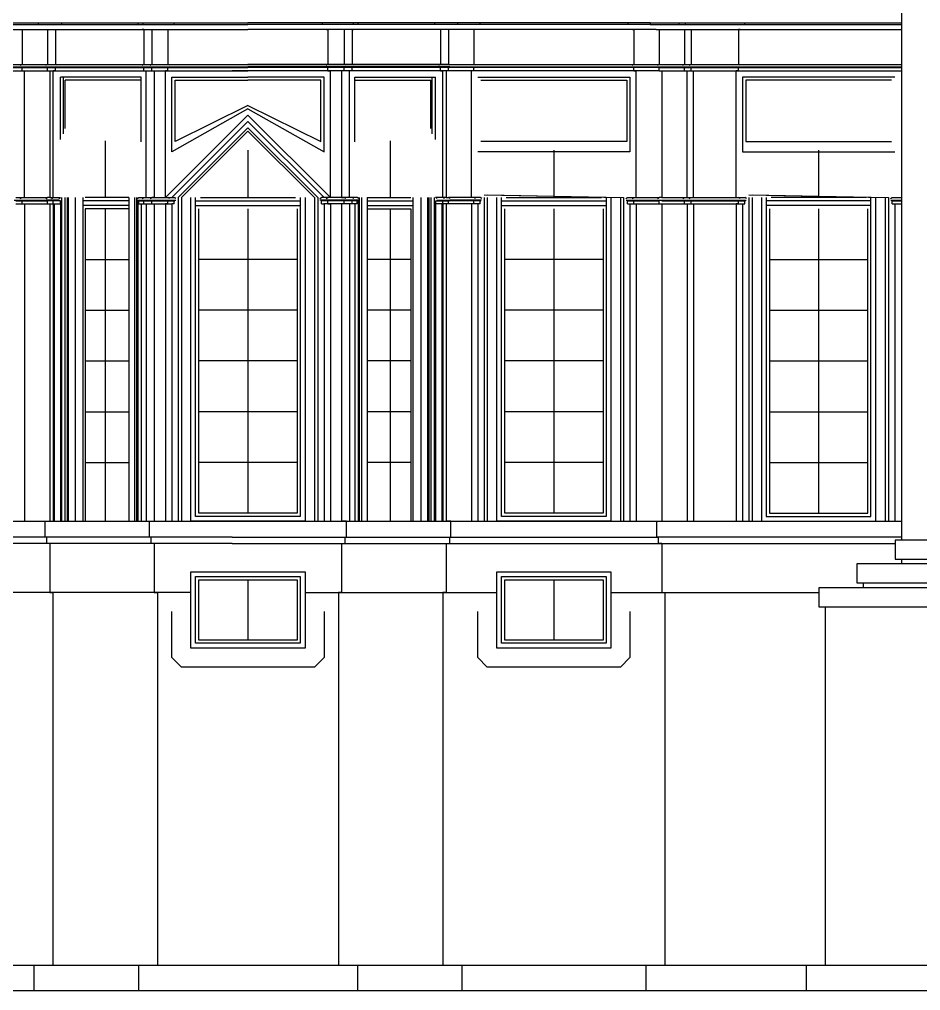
# Model space of a CAD drawing. Header units: metres. Extents: x -770 to 770, y 0 to 641.
# Drawn here: x -379.3 to -95, y 0 to 306.2 of the extents above; entities that cross this region are included whole.
import ezdxf

# ---------------------------------------------------------------- set-up
doc = ezdxf.new("R2010")
doc.units = ezdxf.units.M

msp = doc.modelspace()

# ---------------------------------------------------------------- linework, layer by layer
at = {"layer": 'EL-Stair'}
for p, q in [((103.71, 142, -115.5), (-103.09, 142)), ((-103.09, 142), (-103.09, 136)), ((-103.09, 136), (103.71, 136, -115.5)), ((-101.09, 136), (-101.09, 134.5)), ((-101.09, 134.5), (-115.09, 134.5)), ((-115.09, 134.5), (-115.09, 128.5)), ((-113.09, 127), (-127.09, 127)), ((-127.09, 127), (-127.09, 121)), ((-115.09, 128.5), (115.71, 128.5, -115.5)), ((-113.09, 128.5), (-113.09, 127)), ((-127.09, 121), (127.71, 121, -115.5)), ((-125.09, 121), (-125.09, 119.5))]:
    msp.add_line(p, q, dxfattribs=at)
at = {"layer": 'EL-Trim'}
for p, q in [((-312.19, 143, -113.55), (-436.42, 143, -158.5)), ((-312.19, 143, -113.55), (-177.96, 143, -158.5)), ((-101.09, 143), (-177.73, 143, -158.5))]:
    msp.add_line(p, q, dxfattribs=at)
at = {"layer": 'EL-Wall'}
for p, q in [((-371.19, 143, -158.5), (-371.19, 148, -158.5)), ((-371.19, 148, -158.5), (-369.69, 148, -146.19)), ((-338.24, 143, -114.74), (-338.24, 148, -114.74)), ((-338.24, 148, -114.74), (-336.74, 148, -113.55)), ((-276.13, 148, -115.37), (-277.63, 148, -113.87)), ((-276.13, 143, -115.37), (-276.13, 148, -115.37)), ((-243.17, 148, -158.5), (-244.67, 148, -158.5)), ((-243.17, 143, -158.5), (-243.17, 148, -158.5)), ((-178.19, 143, -158.5), (-178.19, 148, -158.5)), ((-178.19, 148, -158.5), (-101.09, 148)), ((-370.73, 143, -158.5), (-371.19, 143, -158.5)), ((-370.73, 143, -158.5), (-370.73, 141, -158.5)), ((-369.69, 141, -146.19), (-370.73, 141, -158.5)), ((-337.78, 143, -114.28), (-338.24, 143, -114.74)), ((-337.78, 143, -114.28), (-337.78, 141, -114.28)), ((-336.74, 141, -113.55), (-337.78, 141, -114.28)), ((-277.63, 141, -113.87), (-276.59, 141, -114.91)), ((-276.59, 143, -114.91), (-276.59, 141, -114.91)), ((-276.59, 143, -114.91), (-276.13, 143, -115.37)), ((-244.67, 141, -158.5), (-243.63, 141, -158.5)), ((-243.63, 143, -158.5), (-243.63, 141, -158.5)), ((-243.63, 143, -158.5), (-243.17, 143, -158.5)), ((-177.73, 143, -158.5), (-178.19, 143, -158.5)), ((-177.73, 141, -158.5), (-177.73, 143, -158.5)), ((-176.69, 141, -115.5), (-177.73, 141, -158.5))]:
    msp.add_line(p, q, dxfattribs=at)
at = {"layer": 'EL-Window'}
for p, q in [((-210.69, 265, -158.5), (-210.69, 250, -158.5)), ((-127.19, 265), (-127.19, 250)), ((-228.69, 148, -158.5), (-228.69, 250, -158.5)), ((-227.19, 149.5, -158.5), (-227.19, 250, -158.5)), ((-227.19, 249, -158.5), (-194.19, 249, -158.5)), ((-225.69, 250, -158.5), (-195.69, 250, -158.5)), ((-225.69, 250, -158.5), (-195.69, 250, -158.5)), ((-194.19, 250, -158.5), (-194.19, 149.5, -158.5)), ((-192.69, 250, -158.5), (-192.69, 148, -158.5)), ((-145.19, 250, -115.5), (-145.19, 148, -115.5)), ((-143.69, 250, -115.5), (-143.69, 149.5, -115.5)), ((-110.69, 249), (-143.69, 249, -115.5)), ((-112.19, 250), (-142.19, 250, -115.5)), ((-112.19, 250), (-142.19, 250, -115.5)), ((-110.69, 149.5), (-110.69, 250)), ((-109.19, 148), (-109.19, 250)), ((-227.19, 247.5, -158.5), (-194.19, 247.5, -158.5)), ((-226.19, 150.5, -158.5), (-226.19, 246.5, -158.5)), ((-210.69, 246.5, -158.5), (-210.69, 150.5, -158.5)), ((-195.19, 246.5, -158.5), (-195.19, 150.5, -158.5)), ((-110.69, 247.5), (-143.69, 247.5, -115.5)), ((-142.69, 246.5, -115.5), (-142.69, 150.5, -115.5)), ((-127.19, 246.5), (-127.19, 150.5)), ((-111.69, 150.5), (-111.69, 246.5)), ((-195.19, 230.5, -158.5), (-226.19, 230.5, -158.5)), ((-142.69, 230.5, -115.5), (-111.69, 230.5)), ((-195.19, 214.5, -158.5), (-226.19, 214.5, -158.5)), ((-142.69, 214.5, -115.5), (-111.69, 214.5)), ((-195.19, 198.5, -158.5), (-226.19, 198.5, -158.5)), ((-142.69, 198.5, -115.5), (-111.69, 198.5)), ((-195.19, 182.5, -158.5), (-226.19, 182.5, -158.5)), ((-142.69, 182.5, -115.5), (-111.69, 182.5)), ((-195.19, 166.5, -158.5), (-226.19, 166.5, -158.5)), ((-142.69, 166.5, -115.5), (-111.69, 166.5)), ((-195.19, 150.5, -158.5), (-226.19, 150.5, -158.5)), ((-142.69, 150.5, -115.5), (-111.69, 150.5)), ((-192.69, 148, -158.5), (-228.69, 148, -158.5)), ((-194.19, 149.5, -158.5), (-227.19, 149.5, -158.5)), ((-145.19, 148, -115.5), (-109.19, 148)), ((-143.69, 149.5, -115.5), (-110.69, 149.5))]:
    msp.add_line(p, q, dxfattribs=at)
at = {"layer": 'FP-Above'}
for p, q in [((-323.69, 109.5, -113.55), (-323.69, 119.5, -113.55)), ((-322.69, 110.5, -113.55), (-322.69, 119.5, -113.55)), ((-307.19, 119.5, -113.55), (-307.19, 110.5, -113.55)), ((-291.69, 119.5, -113.55), (-291.69, 110.5, -113.55)), ((-290.69, 119.5, -113.55), (-290.69, 109.5, -113.55)), ((-227.19, 109.5, -158.5), (-227.19, 119.5, -158.5)), ((-226.19, 110.5, -158.5), (-226.19, 119.5, -158.5)), ((-210.69, 119.5, -158.5), (-210.69, 110.5, -158.5)), ((-195.19, 119.5, -158.5), (-195.19, 110.5, -158.5)), ((-194.19, 119.5, -158.5), (-194.19, 109.5, -158.5)), ((-291.69, 110.5, -113.55), (-322.69, 110.5, -113.55)), ((-195.19, 110.5, -158.5), (-226.19, 110.5, -158.5)), ((-290.69, 109.5, -113.55), (-323.69, 109.5, -113.55)), ((-194.19, 109.5, -158.5), (-227.19, 109.5, -158.5))]:
    msp.add_line(p, q, dxfattribs=at)
at = {"layer": 'FP-Footing'}
for p, q in [((-368.69, 119.5, -145.19), (-368.69, 8, -145.19)), ((-335.74, 119.5, -113.55), (-335.74, 8, -113.55)), ((-331.19, 105, -113.55), (-331.19, 119.5, -113.55)), ((-325.19, 108, -113.55), (-325.19, 119.5, -113.55)), ((-289.19, 119.5, -113.55), (-289.19, 108, -113.55)), ((-283.19, 119.5, -113.55), (-283.19, 105, -113.55)), ((-278.63, 119.5, -113.55), (-278.63, 8, -113.55)), ((-245.69, 119.5, -145.8), (-245.69, 8, -145.8)), ((-234.69, 105, -158.5), (-234.69, 119.5, -158.5)), ((-228.69, 108, -158.5), (-228.69, 119.5, -158.5)), ((-192.69, 119.5, -158.5), (-192.69, 108, -158.5)), ((-186.69, 119.5, -158.5), (-186.69, 105, -158.5)), ((-175.69, 119.5, -115.5), (-175.69, 8, -115.5)), ((-125.09, 119.5), (-125.09, 8)), ((-289.19, 108, -113.55), (-325.19, 108, -113.55)), ((-192.69, 108, -158.5), (-228.69, 108, -158.5)), ((-328.19, 102, -113.55), (-331.19, 105, -113.55)), ((-283.19, 105, -113.55), (-286.19, 102, -113.55)), ((-231.69, 102, -158.5), (-234.69, 105, -158.5)), ((-186.69, 105, -158.5), (-189.69, 102, -158.5)), ((-286.19, 102, -113.55), (-328.19, 102, -113.55)), ((-189.69, 102, -158.5), (-231.69, 102, -158.5)), ((-769.69, 8, -523), (769.69, 8, -523.01)), ((-374.69, 8, -158.5), (-374.69, 0, -158.5)), ((-341.74, 8, -118.24), (-341.74, 0, -118.24)), ((-272.63, 8, -118.87), (-272.63, 0, -118.87)), ((-239.69, 8, -158.5), (-239.69, 0, -158.5)), ((-181.69, 8, -158.5), (-181.69, 0, -158.5)), ((-131.09, 8, -115.5), (-131.09, 0, -115.5)), ((-769.69, 0, -523), (0.31, 0))]:
    msp.add_line(p, q, dxfattribs=at)
at = {"layer": 'FP-Hatch'}
for p, q in [((-352.17, 250, -128.67), (-352.17, 267.92, -128.67)), ((-262.2, 250, -129.3), (-262.2, 267.92, -129.3)), ((-307.19, 265, -113.55), (-307.19, 250, -113.55)), ((-344.76, 249, -121.26), (-359.24, 249, -135.74)), ((-344.76, 250, -121.26), (-358.53, 250, -135.03)), ((-323.69, 249, -113.55), (-290.69, 249, -113.55)), ((-322.19, 250, -113.55), (-292.19, 250, -113.55)), ((-269.61, 250, -121.89), (-255.84, 250, -135.66)), ((-269.61, 249, -121.89), (-255.13, 249, -136.37)), ((-344.76, 247.5, -121.26), (-359.24, 247.5, -135.74)), ((-344.76, 246.5, -121.26), (-358.53, 246.5, -135.03)), ((-352.17, 148, -128.67), (-352.17, 246.56, -128.67)), ((-323.69, 247.5, -113.55), (-290.69, 247.5, -113.55)), ((-307.19, 246.5, -113.55), (-307.19, 150.5, -113.55)), ((-269.61, 247.5, -121.89), (-255.13, 247.5, -136.37)), ((-269.61, 246.5, -121.89), (-255.84, 246.5, -135.66)), ((-262.2, 148, -129.3), (-262.2, 246.56, -129.3)), ((-358.53, 230.5, -135.03), (-344.76, 230.5, -121.26)), ((-291.69, 230.5, -113.55), (-322.69, 230.5, -113.55)), ((-255.84, 230.5, -135.66), (-269.61, 230.5, -121.89)), ((-358.53, 214.5, -135.03), (-344.76, 214.5, -121.26)), ((-291.69, 214.5, -113.55), (-322.69, 214.5, -113.55)), ((-255.84, 214.5, -135.66), (-269.61, 214.5, -121.89)), ((-358.53, 198.5, -135.03), (-344.76, 198.5, -121.26)), ((-291.69, 198.5, -113.55), (-322.69, 198.5, -113.55)), ((-255.84, 198.5, -135.66), (-269.61, 198.5, -121.89)), ((-358.53, 182.5, -135.03), (-344.76, 182.5, -121.26)), ((-291.69, 182.5, -113.55), (-322.69, 182.5, -113.55)), ((-255.84, 182.5, -135.66), (-269.61, 182.5, -121.89)), ((-358.53, 166.5, -135.03), (-344.76, 166.5, -121.26)), ((-291.69, 166.5, -113.55), (-322.69, 166.5, -113.55)), ((-255.84, 166.5, -135.66), (-269.61, 166.5, -121.89))]:
    msp.add_line(p, q, dxfattribs=at)
at = {"layer": 'FP-Proposed Wall'}
for p, q in [((-101.09, 322), (-101.09, 142)), ((-436.94, 305.12, -158.5), (-307.19, 305.12, -113.55)), ((-436.28, 304.62, -158.5), (-307.19, 304.62, -113.55)), ((-373.31, 305.12, -158.5), (-373.31, 304.62, -158.5)), ((-373.31, 305.12, -158.5), (-307.19, 305.12, -113.55)), ((-373.31, 305.12, -158.5), (-307.19, 305.12, -113.55)), ((-373.31, 304.62, -158.5), (-307.19, 304.62, -113.55)), ((-373.31, 304.62, -158.5), (-307.19, 304.62, -113.55)), ((-366.02, 305.12, -142.52), (-366.02, 304.62, -142.52)), ((-341.88, 305.12, -118.38), (-341.88, 304.62, -118.38)), ((-340.37, 305.12, -116.87), (-340.37, 304.62, -116.87)), ((-330.56, 305.12, -113.55), (-330.56, 304.62, -113.55)), ((-180.31, 305.12, -158.5), (-307.19, 305.12, -113.55)), ((-241.04, 305.12, -158.5), (-307.19, 305.12, -113.55)), ((-241.04, 305.12, -158.5), (-307.19, 305.12, -113.55)), ((-180.31, 304.62, -158.5), (-307.19, 304.62, -113.55)), ((-241.04, 304.62, -158.5), (-307.19, 304.62, -113.55)), ((-241.04, 304.62, -158.5), (-307.19, 304.62, -113.55)), ((-283.81, 305.12, -113.55), (-283.81, 304.62, -113.55)), ((-274, 305.12, -117.49), (-274, 304.62, -117.49)), ((-272.49, 305.12, -119.01), (-272.49, 304.62, -119.01)), ((-248.35, 305.12, -143.15), (-248.35, 304.62, -143.15)), ((-241.04, 305.12, -158.5), (-241.04, 304.62, -158.5)), ((-241.04, 305.12, -158.5), (-241.04, 304.62, -158.5)), ((-234.07, 305.12, -158.5), (-234.07, 304.62, -158.5)), ((-187.32, 305.12, -158.5), (-187.32, 304.62, -158.5)), ((-180.31, 305.12, -158.5), (-180.31, 304.62, -158.5)), ((-180.31, 305.12, -158.5), (-101.09, 305.12)), ((-180.31, 304.62, -158.5), (-101.09, 304.62)), ((-169.31, 305.12, -115.5), (-169.31, 304.62, -115.5)), ((-150.56, 305.12, -115.5), (-150.56, 304.62, -115.5)), ((-436.94, 303, -158.5), (-307.19, 303, -113.55)), ((-378.94, 303, -158.5), (-378.44, 303, -158.5)), ((-378.44, 303, -158.5), (-378.44, 292, -158.5)), ((-371.44, 303, -158.5), (-370.44, 303, -158.5)), ((-370.44, 303, -158.5), (-370.44, 292, -158.5)), ((-370.44, 303, -158.5), (-307.19, 303, -113.55)), ((-370.44, 303, -158.5), (-307.19, 303, -113.55)), ((-367.9, 303, -144.4), (-367.9, 292, -144.4)), ((-367.9, 303, -144.4), (-367.4, 303, -143.9)), ((-340.01, 303, -116.51), (-340.51, 303, -117.01)), ((-340.01, 303, -116.51), (-340.01, 292, -116.51)), ((-338.49, 303, -114.99), (-337.49, 303, -113.99)), ((-337.49, 303, -113.99), (-337.49, 292, -113.99)), ((-332.44, 303, -113.55), (-332.44, 292, -113.55)), ((-332.44, 303, -113.55), (-331.94, 303, -113.55)), ((-178.44, 303, -158.5), (-307.19, 303, -113.55)), ((-243.92, 303, -158.5), (-307.19, 303, -113.55)), ((-243.92, 303, -158.5), (-307.19, 303, -113.55)), ((-282.44, 303, -113.55), (-281.94, 303, -113.55)), ((-281.94, 303, -113.55), (-281.94, 292, -113.55)), ((-275.88, 303, -115.62), (-276.88, 303, -114.62)), ((-276.88, 303, -114.62), (-276.88, 292, -114.62)), ((-274.36, 303, -117.13), (-274.36, 292, -117.13)), ((-274.36, 303, -117.13), (-273.86, 303, -117.63)), ((-246.47, 303, -145.02), (-246.97, 303, -144.52)), ((-246.47, 303, -145.02), (-246.47, 292, -145.02)), ((-243.92, 303, -158.5), (-243.92, 292, -158.5)), ((-242.92, 303, -158.5), (-243.92, 303, -158.5)), ((-243.91, 302.99, -158.5), (-243.92, 291.99, -158.5)), ((-242.91, 302.99, -158.5), (-243.91, 302.99, -158.5)), ((-235.94, 303, -158.5), (-235.94, 292, -158.5)), ((-235.44, 303, -158.5), (-235.94, 303, -158.5)), ((-185.94, 303, -158.5), (-185.44, 303, -158.5)), ((-185.44, 303, -158.5), (-185.44, 292, -158.5)), ((-178.44, 303, -158.5), (-177.44, 303, -158.5)), ((-177.44, 303, -158.5), (-177.44, 292, -158.5)), ((-177.44, 303, -158.5), (-101.09, 303)), ((-167.94, 303, -115.5), (-167.44, 303, -115.5)), ((-167.44, 303, -115.5), (-167.44, 292, -115.5)), ((-152.44, 303, -115.5), (-152.44, 292, -115.5)), ((-151.94, 303, -115.5), (-152.44, 303, -115.5)), ((-700.88, 291.25, -507.5), (-101.09, 291.25)), ((-700.44, 292, -507.5), (-101.09, 292)), ((-436.75, 291, -158.5), (-312.19, 291, -113.55)), ((-378.99, 291.72, -158.5), (-378.44, 292, -158.5)), ((-378.44, 290, -158.5), (-378.44, 291, -158.5)), ((-370.99, 291.72, -158.5), (-370.44, 292, -158.5)), ((-370.99, 291.72, -158.5), (-370.44, 292, -158.5)), ((-370.88, 291.25, -158.5), (-307.19, 291.25, -113.55)), ((-370.88, 291.25, -158.5), (-307.19, 291.25, -113.55)), ((-370.44, 291, -158.5), (-370.63, 291, -158.5)), ((-370.44, 292, -158.5), (-307.19, 292, -113.55)), ((-370.44, 292, -158.5), (-307.19, 292, -113.55)), ((-370.44, 290, -158.5), (-370.44, 291, -158.5)), ((-370.44, 291, -158.5), (-307.19, 291, -113.55)), ((-370.44, 291, -158.5), (-307.19, 291, -113.55)), ((-367.35, 291.72, -143.85), (-367.9, 292, -144.4)), ((-367.9, 291, -144.4), (-367.71, 291, -144.21)), ((-367.9, 290, -144.4), (-367.9, 291, -144.4)), ((-340.56, 291.72, -117.06), (-340.01, 292, -116.51)), ((-340.01, 291, -116.51), (-340.2, 291, -116.7)), ((-340.01, 290, -116.51), (-340.01, 291, -116.51)), ((-338.04, 291.72, -114.54), (-337.49, 292, -113.99)), ((-337.49, 291, -113.99), (-337.68, 291, -114.18)), ((-337.49, 290, -113.99), (-337.49, 291, -113.99)), ((-331.89, 291.72, -113.55), (-332.44, 292, -113.55)), ((-332.44, 291, -113.55), (-332.25, 291, -113.55)), ((-332.44, 290, -113.55), (-332.44, 291, -113.55)), ((-177.63, 291, -158.5), (-312.19, 291, -113.55)), ((-243.92, 292, -158.5), (-307.19, 292, -113.55)), ((-243.92, 292, -158.5), (-307.19, 292, -113.55)), ((-243.48, 291.25, -158.5), (-307.19, 291.25, -113.55)), ((-243.48, 291.25, -158.5), (-307.19, 291.25, -113.55)), ((-243.92, 291, -158.5), (-307.19, 291, -113.55)), ((-243.92, 291, -158.5), (-307.19, 291, -113.55)), ((-282.48, 291.72, -113.55), (-281.94, 292, -113.55)), ((-281.94, 291, -113.55), (-282.12, 291, -113.55)), ((-281.94, 290, -113.55), (-281.94, 291, -113.55)), ((-276.33, 291.72, -115.17), (-276.88, 292, -114.62)), ((-276.88, 291, -114.62), (-276.69, 291, -114.81)), ((-276.88, 290, -114.62), (-276.88, 291, -114.62)), ((-273.82, 291.72, -117.68), (-274.36, 292, -117.13)), ((-274.36, 291, -117.13), (-274.18, 291, -117.32)), ((-274.36, 290, -117.13), (-274.36, 291, -117.13)), ((-247.02, 291.72, -144.48), (-246.47, 292, -145.02)), ((-246.47, 291, -145.02), (-246.66, 291, -144.84)), ((-246.47, 290, -145.02), (-246.47, 291, -145.02)), ((-243.37, 291.72, -158.5), (-243.92, 292, -158.5)), ((-243.37, 291.72, -158.5), (-243.92, 291.99, -158.5)), ((-243.92, 291, -158.5), (-243.73, 291, -158.5)), ((-243.92, 290, -158.5), (-243.92, 291, -158.5)), ((-243.92, 289.99, -158.5), (-243.92, 290.99, -158.5)), ((-243.92, 290.99, -158.5), (-243.73, 290.99, -158.5)), ((-235.39, 291.72, -158.5), (-235.94, 292, -158.5)), ((-235.94, 291, -158.5), (-235.75, 291, -158.5)), ((-235.94, 290, -158.5), (-235.94, 291, -158.5)), ((-185.99, 291.72, -158.5), (-185.44, 292, -158.5)), ((-185.44, 291, -158.5), (-185.63, 291, -158.5)), ((-185.44, 290, -158.5), (-185.44, 291, -158.5)), ((-177.99, 291.72, -158.5), (-177.44, 292, -158.5)), ((-177.44, 291, -158.5), (-177.63, 291, -158.5)), ((-177.44, 290, -158.5), (-177.44, 291, -158.5)), ((-177.44, 291, -158.5), (-101.09, 291)), ((-167.99, 291.72, -115.5), (-167.44, 292, -115.5)), ((-167.44, 290, -115.5), (-167.44, 291, -115.5)), ((-151.89, 291.72, -115.5), (-152.44, 292, -115.5)), ((-152.44, 290, -115.5), (-152.44, 291, -115.5)), ((-436.94, 290, -158.5), (-312.19, 290, -113.55)), ((-378.44, 290, -158.5), (-377.69, 290, -158.5)), ((-377.69, 250, -158.5), (-377.69, 290, -158.5)), ((-370.44, 290, -158.5), (-369.69, 290, -146.19)), ((-369.69, 290, -146.19), (-369.69, 250, -146.19)), ((-369.69, 290, -146.19), (-307.19, 290, -113.55)), ((-369.69, 290, -146.19), (-307.19, 290, -113.55)), ((-369.69, 290, -146.19), (-369.69, 250, -146.19)), ((-367.9, 290, -144.4), (-368.65, 290, -145.15)), ((-368.65, 250, -145.15), (-368.65, 290, -145.15)), ((-366.33, 268.35, -142.83), (-366.33, 288, -142.83)), ((-340.87, 288, -117.37), (-366.33, 288, -142.83)), ((-365.33, 270.16, -141.83), (-365.33, 288, -141.83)), ((-340.87, 267.62, -117.37), (-340.87, 288, -117.37)), ((-340.01, 290, -116.51), (-339.26, 290, -115.76)), ((-339.26, 250, -115.76), (-339.26, 290, -115.76)), ((-337.49, 290, -113.99), (-336.74, 290, -113.55)), ((-336.74, 290, -113.55), (-336.74, 250, -113.55)), ((-332.44, 290, -113.55), (-333.19, 290, -113.55)), ((-333.19, 250, -113.55), (-333.19, 290, -113.55)), ((-331.19, 264.42, -113.55), (-331.19, 288, -113.55)), ((-331.19, 288, -113.55), (-307.19, 288, -113.55)), ((-177.44, 290, -158.5), (-312.19, 290, -113.55)), ((-244.67, 290, -158.5), (-307.19, 290, -113.55)), ((-244.67, 290, -158.5), (-307.19, 290, -113.55)), ((-283.19, 288, -113.55), (-307.19, 288, -113.55)), ((-283.19, 264.42, -113.55), (-283.19, 288, -113.55)), ((-281.94, 290, -113.55), (-281.19, 290, -113.55)), ((-281.19, 250, -113.55), (-281.19, 290, -113.55)), ((-276.88, 290, -114.62), (-277.63, 290, -113.87)), ((-277.63, 290, -113.87), (-277.63, 250, -113.87)), ((-274.36, 290, -117.13), (-275.11, 290, -116.38)), ((-275.11, 250, -116.38), (-275.11, 290, -116.38)), ((-273.5, 288, -118), (-248.04, 288, -143.45)), ((-273.5, 267.62, -118), (-273.5, 288, -118)), ((-249.04, 270.16, -142.45), (-249.04, 288, -142.45)), ((-248.04, 268.35, -143.45), (-248.04, 288, -143.45)), ((-246.47, 290, -145.02), (-245.72, 290, -145.77)), ((-245.72, 250, -145.77), (-245.72, 290, -145.77)), ((-243.92, 290, -158.5), (-244.67, 290, -158.5)), ((-244.67, 290, -158.5), (-244.67, 250, -158.5)), ((-243.92, 289.99, -158.5), (-244.67, 289.99, -158.5)), ((-244.67, 289.99, -158.5), (-244.67, 249.99, -158.5)), ((-235.94, 290, -158.5), (-236.69, 290, -158.5)), ((-236.69, 250, -158.5), (-236.69, 290, -158.5)), ((-234.69, 288, -158.5), (-186.69, 288, -158.5)), ((-186.69, 288, -158.5), (-186.69, 264.42, -158.5)), ((-185.44, 290, -158.5), (-184.69, 290, -158.5)), ((-184.69, 250, -158.5), (-184.69, 290, -158.5)), ((-177.44, 290, -158.5), (-176.69, 290, -115.5)), ((-176.69, 290, -115.5), (-101.09, 290)), ((-176.69, 290, -115.5), (-176.69, 250, -115.5)), ((-167.44, 290, -115.5), (-166.69, 290, -115.5)), ((-166.69, 250, -115.5), (-166.69, 290, -115.5)), ((-152.44, 290, -115.5), (-153.19, 290, -115.5)), ((-153.19, 250, -115.5), (-153.19, 290, -115.5)), ((-103.19, 288), (-151.19, 288, -115.5)), ((-151.19, 288, -115.5), (-151.19, 264.42, -115.5)), ((-364.83, 271.83, -141.33), (-364.83, 287, -141.33)), ((-340.87, 287, -117.37), (-364.83, 287, -141.33)), ((-330.19, 267.66, -113.55), (-330.19, 287, -113.55)), ((-330.19, 287, -113.55), (-307.19, 287, -113.55)), ((-284.19, 287, -113.55), (-307.19, 287, -113.55)), ((-284.19, 267.66, -113.55), (-284.19, 287, -113.55)), ((-273.5, 287, -118), (-249.54, 287, -141.95)), ((-249.54, 271.83, -141.95), (-249.54, 287, -141.95)), ((-233.69, 287, -158.5), (-187.69, 287, -158.5)), ((-187.69, 287, -158.5), (-187.69, 267.66, -158.5)), ((-104.19, 287), (-150.19, 287, -115.5)), ((-150.19, 287, -115.5), (-150.19, 267.66, -115.5)), ((-307.19, 279, -113.55), (-330.19, 267.66, -113.55)), ((-307.19, 279, -113.55), (-284.19, 267.66, -113.55)), ((-307.19, 276, -113.55), (-333.19, 250, -113.55)), ((-307.19, 278, -113.55), (-331.19, 264.42, -113.55)), ((-307.19, 278, -113.55), (-283.19, 264.42, -113.55)), ((-307.19, 276, -113.55), (-281.19, 250, -113.55)), ((-307.19, 272, -113.55), (-329.19, 250, -113.55)), ((-307.19, 271, -113.55), (-328.19, 250, -113.55)), ((-307.19, 272, -113.55), (-285.19, 250, -113.55)), ((-307.19, 271, -113.55), (-286.19, 250, -113.55)), ((-187.69, 267.66, -158.5), (-233.69, 267.66, -158.5)), ((-150.19, 267.66, -115.5), (-104.19, 267.66)), ((-186.69, 264.42, -158.5), (-234.69, 264.42, -158.5)), ((-151.19, 264.42, -115.5), (-103.19, 264.42)), ((-380.88, 249.25, -158.5), (-370.88, 249.25, -158.5)), ((-380.44, 249, -158.5), (-370.63, 249, -158.5)), ((-378.99, 249.72, -158.5), (-378.44, 250, -158.5)), ((-378.44, 248, -158.5), (-378.44, 249, -158.5)), ((-370.99, 249.72, -158.5), (-370.44, 250, -158.5)), ((-366.77, 249.25, -143.27), (-370.88, 249.25, -158.5)), ((-366.33, 249, -142.83), (-370.63, 249, -158.5)), ((-370.44, 249, -158.5), (-370.63, 249, -158.5)), ((-369.69, 250, -146.19), (-370.44, 250, -158.5)), ((-370.44, 248, -158.5), (-370.44, 249, -158.5)), ((-364.91, 250, -141.41), (-364.91, 148, -141.41)), ((-364.21, 250, -140.71), (-364.21, 148, -140.71)), ((-363.85, 250, -140.35), (-363.85, 148, -140.35)), ((-361.73, 250, -138.23), (-361.73, 148, -138.23)), ((-359.24, 250, -135.74), (-359.24, 148, -135.74)), ((-344.76, 250, -121.26), (-344.76, 148, -121.26)), ((-342.99, 250, -119.49), (-342.99, 148, -119.49)), ((-342.29, 250, -118.79), (-342.29, 148, -118.79)), ((-342.06, 249.25, -118.56), (-329.89, 249.25, -113.55)), ((-341.93, 250, -118.43), (-341.93, 250, -118.43)), ((-341.93, 249.21, -118.43), (-341.93, 148, -118.43)), ((-341.81, 249, -118.31), (-330.33, 249, -113.55)), ((-340.56, 249.72, -117.06), (-340.01, 250, -116.51)), ((-340.01, 249, -116.51), (-340.2, 249, -116.7)), ((-340.01, 248, -116.51), (-340.01, 249, -116.51)), ((-339.26, 250, -115.76), (-339.26, 250, -115.76)), ((-338.04, 249.72, -114.54), (-337.49, 250, -113.99)), ((-337.49, 249, -113.99), (-337.68, 249, -114.18)), ((-336.74, 250, -113.55), (-337.49, 250, -113.99)), ((-337.49, 248, -113.99), (-337.49, 249, -113.99)), ((-333.19, 250, -113.55), (-333.19, 250, -113.55)), ((-331.89, 249.72, -113.55), (-332.44, 250, -113.55)), ((-332.44, 249, -113.55), (-332.25, 249, -113.55)), ((-332.44, 248, -113.55), (-332.44, 249, -113.55)), ((-329.19, 250, -113.55), (-329.19, 148, -113.55)), ((-328.19, 250, -113.55), (-328.19, 148, -113.55)), ((-325.19, 148, -113.55), (-325.19, 250, -113.55)), ((-323.69, 149.5, -113.55), (-323.69, 250, -113.55)), ((-322.19, 250, -113.55), (-292.19, 250, -113.55)), ((-290.69, 250, -113.55), (-290.69, 149.5, -113.55)), ((-289.19, 250, -113.55), (-289.19, 148, -113.55)), ((-286.19, 250, -113.55), (-286.19, 148, -113.55)), ((-285.19, 250, -113.55), (-285.19, 148, -113.55)), ((-272.31, 249.25, -119.19), (-284.48, 249.25, -113.55)), ((-272.56, 249, -118.94), (-284.04, 249, -113.55)), ((-282.48, 249.72, -113.55), (-281.94, 250, -113.55)), ((-281.94, 249, -113.55), (-282.12, 249, -113.55)), ((-281.94, 248, -113.55), (-281.94, 249, -113.55)), ((-281.19, 250, -113.55), (-281.19, 250, -113.55)), ((-277.63, 250, -113.87), (-276.88, 250, -114.62)), ((-276.33, 249.72, -115.17), (-276.88, 250, -114.62)), ((-276.88, 249, -114.62), (-276.69, 249, -114.81)), ((-276.88, 248, -114.62), (-276.88, 249, -114.62)), ((-275.11, 250, -116.38), (-275.11, 250, -116.38)), ((-273.82, 249.72, -117.68), (-274.36, 250, -117.13)), ((-274.36, 249, -117.13), (-274.18, 249, -117.32)), ((-274.36, 248, -117.13), (-274.36, 249, -117.13)), ((-272.44, 250, -119.06), (-272.44, 250, -119.06)), ((-272.44, 249.21, -119.06), (-272.44, 148, -119.06)), ((-272.09, 250, -119.41), (-272.09, 148, -119.41)), ((-271.38, 250, -120.12), (-271.38, 148, -120.12)), ((-269.61, 250, -121.89), (-269.61, 148, -121.89)), ((-255.13, 250, -136.37), (-255.13, 148, -136.37)), ((-252.64, 250, -138.86), (-252.64, 148, -138.86)), ((-250.52, 250, -140.98), (-250.52, 148, -140.98)), ((-250.17, 250, -141.33), (-250.17, 148, -141.33)), ((-249.46, 250, -142.04), (-249.46, 148, -142.04)), ((-248.04, 249, -143.45), (-243.73, 249, -158.5)), ((-247.61, 249.25, -143.89), (-243.48, 249.25, -158.5)), ((-244.67, 250, -158.5), (-243.92, 250, -158.5)), ((-244.67, 249.99, -158.5), (-243.92, 249.99, -158.5)), ((-243.37, 249.72, -158.5), (-243.92, 250, -158.5)), ((-243.37, 249.72, -158.5), (-243.92, 249.99, -158.5)), ((-243.92, 249, -158.5), (-243.73, 249, -158.5)), ((-243.92, 248, -158.5), (-243.92, 249, -158.5)), ((-243.92, 247.99, -158.5), (-243.92, 248.99, -158.5)), ((-243.92, 248.99, -158.5), (-243.73, 248.99, -158.5)), ((-233.94, 249, -158.5), (-243.75, 249, -158.5)), ((-233.5, 249.25, -158.5), (-243.5, 249.25, -158.5)), ((-235.39, 249.72, -158.5), (-235.94, 250, -158.5)), ((-235.94, 248, -158.5), (-235.94, 249, -158.5)), ((-232.69, 250, -158.5), (-232.69, 148, -158.5)), ((-232.67, 250.91, -158.5), (-188.69, 250, -158.5)), ((-231.69, 250, -158.5), (-231.69, 148, -158.5)), ((-231.67, 250.87, -158.5), (-189.69, 250, -158.5)), ((-189.69, 250, -158.5), (-189.69, 148, -158.5)), ((-188.69, 250, -158.5), (-188.69, 148, -158.5)), ((-187.88, 249.25, -158.5), (-150, 249.25, -115.5)), ((-187.44, 249, -158.5), (-177.63, 249, -158.5)), ((-185.99, 249.72, -158.5), (-185.44, 250, -158.5)), ((-185.44, 248, -158.5), (-185.44, 249, -158.5)), ((-177.99, 249.72, -158.5), (-177.44, 250, -158.5)), ((-177.44, 249, -158.5), (-177.63, 249, -158.5)), ((-176.69, 250, -115.5), (-177.44, 250, -158.5)), ((-177.44, 248, -158.5), (-177.44, 249, -158.5)), ((-176.69, 249, -115.5), (-150.44, 249, -115.5)), ((-167.99, 249.72, -115.5), (-167.44, 250, -115.5)), ((-167.44, 248, -115.5), (-167.44, 249, -115.5)), ((-151.89, 249.72, -115.5), (-152.44, 250, -115.5)), ((-152.44, 248, -115.5), (-152.44, 249, -115.5)), ((-149.19, 250, -115.5), (-149.19, 148, -115.5)), ((-149.17, 250.91, -115.5), (-105.19, 250)), ((-148.19, 250, -115.5), (-148.19, 148, -115.5)), ((-148.17, 250.87, -115.5), (-106.19, 250)), ((-106.19, 250), (-106.19, 148)), ((-105.19, 250), (-105.19, 148)), ((-104.38, 249.25), (-101.09, 249.25)), ((-103.94, 249), (-101.09, 249)), ((-378.44, 248, -158.5), (-377.69, 248, -158.5)), ((-377.69, 248, -158.5), (-377.69, 148, -158.5)), ((-370.44, 248, -158.5), (-369.69, 248, -146.19)), ((-369.69, 248, -146.19), (-369.69, 148, -146.19)), ((-369.69, 248, -146.19), (-369.69, 148, -146.19)), ((-368.65, 248, -145.15), (-368.65, 148, -145.15)), ((-368.3, 248, -144.8), (-368.3, 148, -144.8)), ((-358.53, 246.5, -135.03), (-358.53, 148, -135.03)), ((-340.01, 248, -116.51), (-339.26, 248, -115.76)), ((-339.26, 248, -115.76), (-339.26, 148, -115.76)), ((-337.49, 248, -113.99), (-336.74, 248, -113.55)), ((-336.74, 248, -113.55), (-336.74, 148, -113.55)), ((-332.44, 248, -113.55), (-333.19, 248, -113.55)), ((-333.19, 248, -113.55), (-333.19, 148, -113.55)), ((-322.69, 150.5, -113.55), (-322.69, 246.5, -113.55)), ((-291.69, 246.5, -113.55), (-291.69, 150.5, -113.55)), ((-281.94, 248, -113.55), (-281.19, 248, -113.55)), ((-281.19, 248, -113.55), (-281.19, 148, -113.55)), ((-276.88, 248, -114.62), (-277.63, 248, -113.87)), ((-277.63, 248, -113.87), (-277.63, 148, -113.87)), ((-274.36, 248, -117.13), (-275.11, 248, -116.38)), ((-275.11, 248, -116.38), (-275.11, 148, -116.38)), ((-255.84, 246.5, -135.66), (-255.84, 148, -135.66)), ((-246.08, 248, -145.42), (-246.08, 148, -145.42)), ((-245.72, 248, -145.77), (-245.72, 148, -145.77)), ((-244.67, 247.99, -158.5), (-244.68, 147.99, -158.5)), ((-244.67, 248, -158.5), (-244.67, 148, -158.5)), ((-243.92, 248, -158.5), (-244.67, 248, -158.5)), ((-243.92, 247.99, -158.5), (-244.67, 247.99, -158.5)), ((-235.94, 248, -158.5), (-236.69, 248, -158.5)), ((-236.69, 248, -158.5), (-236.69, 148, -158.5)), ((-185.44, 248, -158.5), (-184.69, 248, -158.5)), ((-184.69, 248, -158.5), (-184.69, 148, -158.5)), ((-177.44, 248, -158.5), (-176.69, 248, -115.5)), ((-176.69, 248, -115.5), (-176.69, 148, -115.5)), ((-167.44, 248, -115.5), (-166.69, 248, -115.5)), ((-166.69, 248, -115.5), (-166.69, 148, -115.5)), ((-152.44, 248, -115.5), (-153.19, 248, -115.5)), ((-153.19, 248, -115.5), (-153.19, 148, -115.5)), ((-291.69, 150.5, -113.55), (-322.69, 150.5, -113.55)), ((-436.19, 148, -158.5), (-178.19, 148, -158.5)), ((-289.19, 148, -113.55), (-325.19, 148, -113.55)), ((-290.69, 149.5, -113.55), (-323.69, 149.5, -113.55)), ((-312.19, 141, -113.55), (-437.69, 141, -158.5)), ((-369.69, 141, -146.19), (-369.69, 125.5, -146.19)), ((-336.74, 141, -113.55), (-336.74, 125.5, -113.55)), ((-312.19, 141, -113.55), (-103.09, 141)), ((-277.63, 141, -113.87), (-277.63, 125.5, -113.87)), ((-244.69, 141, -158.5), (-244.69, 125.5, -158.5)), ((-176.69, 141, -115.5), (-176.69, 125.5, -115.5)), ((-325.19, 119.5, -113.55), (-325.19, 132, -113.55)), ((-325.19, 132, -113.55), (-289.19, 132, -113.55)), ((-289.19, 132, -113.55), (-289.19, 119.5, -113.55)), ((-228.69, 119.5, -158.5), (-228.69, 132, -158.5)), ((-228.69, 132, -158.5), (-192.69, 132, -158.5)), ((-192.69, 132, -158.5), (-192.69, 119.5, -158.5)), ((101.71, 134.5, -115.5), (-101.09, 134.5)), ((-323.69, 119.5, -113.55), (-323.69, 130.5, -113.55)), ((-323.69, 130.5, -113.55), (-290.69, 130.5, -113.55)), ((-322.69, 119.5, -113.55), (-322.69, 129.5, -113.55)), ((-322.69, 129.5, -113.55), (-291.69, 129.5, -113.55)), ((-307.19, 129.5, -113.55), (-307.19, 119.5, -113.55)), ((-291.69, 129.5, -113.55), (-291.69, 119.5, -113.55)), ((-290.69, 130.5, -113.55), (-290.69, 119.5, -113.55)), ((-227.19, 119.5, -158.5), (-227.19, 130.5, -158.5)), ((-227.19, 130.5, -158.5), (-194.19, 130.5, -158.5)), ((-226.19, 119.5, -158.5), (-226.19, 129.5, -158.5)), ((-226.19, 129.5, -158.5), (-195.19, 129.5, -158.5)), ((-210.69, 129.5, -158.5), (-210.69, 119.5, -158.5)), ((-195.19, 129.5, -158.5), (-195.19, 119.5, -158.5)), ((-194.19, 130.5, -158.5), (-194.19, 119.5, -158.5)), ((113.71, 127, -115.5), (-113.09, 127)), ((-325.19, 125.5, -113.55), (-385.69, 125.5, -158.5)), ((-369.69, 125.5, -146.19), (-368.69, 125.5, -145.19)), ((-368.69, 125.5, -145.19), (-368.69, 119.5, -145.19)), ((-336.74, 125.5, -113.55), (-335.74, 125.5, -113.55)), ((-335.74, 125.5, -113.55), (-335.74, 119.5, -113.55)), ((-289.19, 125.5, -113.55), (-228.69, 125.5, -158.5)), ((-277.63, 125.5, -113.87), (-278.63, 125.5, -113.55)), ((-278.63, 125.5, -113.55), (-278.63, 119.5, -113.55)), ((-244.69, 125.5, -158.5), (-245.69, 125.5, -145.8)), ((-245.69, 125.5, -145.8), (-245.69, 119.5, -145.8)), ((-192.69, 125.5, -158.5), (-127.09, 125.5)), ((-176.69, 125.5, -115.5), (-175.69, 125.5, -115.5)), ((-175.69, 125.5, -115.5), (-175.69, 119.5, -115.5))]:
    msp.add_line(p, q, dxfattribs=at)
at = {"layer": 'FP-Stair'}
for p, q in [((-171.31, 305.12, -115.5), (-171.31, 304.62, -115.5)), ((-169.94, 303, -115.5), (-169.44, 303, -115.5)), ((-169.44, 303, -115.5), (-169.44, 292, -115.5)), ((-169.99, 291.72, -115.5), (-169.44, 292, -115.5)), ((-169.44, 291, -115.5), (-169.63, 291, -115.5)), ((-169.44, 290, -115.5), (-169.44, 291, -115.5)), ((-169.44, 290, -115.5), (-168.69, 290, -115.5)), ((-168.69, 250, -115.5), (-168.69, 290, -115.5)), ((-307.19, 274, -113.55), (-331.19, 250, -113.55)), ((-307.19, 274, -113.55), (-283.19, 250, -113.55)), ((-380.44, 250, -158.5), (-370.44, 250, -158.5)), ((-369.69, 250, -146.19), (-366.33, 250, -142.83)), ((-369.2, 249.72, -145.7), (-368.65, 250, -145.15)), ((-368.65, 249, -145.15), (-368.84, 249, -145.34)), ((-368.65, 249, -145.15), (-368.84, 249, -145.34)), ((-368.65, 248, -145.15), (-368.65, 249, -145.15)), ((-366.88, 249.72, -143.38), (-366.33, 250, -142.83)), ((-366.33, 249, -142.83), (-366.52, 249, -143.02)), ((-366.33, 249, -142.83), (-366.33, 148, -142.83)), ((-366.33, 248, -142.83), (-366.33, 249, -142.83)), ((-365.97, 250, -142.47), (-365.97, 148, -142.47)), ((-342.17, 249.72, -118.67), (-341.62, 250, -118.12)), ((-341.62, 249, -118.12), (-341.81, 249, -118.31)), ((-341.62, 250, -118.12), (-330.33, 250, -113.55)), ((-341.62, 248, -118.12), (-341.62, 249, -118.12)), ((-329.89, 249.72, -113.55), (-330.44, 250, -113.55)), ((-330.44, 249, -113.55), (-330.25, 249, -113.55)), ((-330.44, 248, -113.55), (-330.44, 249, -113.55)), ((-284.48, 249.72, -113.55), (-283.94, 250, -113.55)), ((-283.94, 249, -113.55), (-284.12, 249, -113.55)), ((-272.75, 250, -118.75), (-284.04, 250, -113.55)), ((-283.94, 248, -113.55), (-283.94, 249, -113.55)), ((-272.2, 249.72, -119.29), (-272.75, 250, -118.75)), ((-272.75, 249, -118.75), (-272.56, 249, -118.94)), ((-272.75, 248, -118.75), (-272.75, 249, -118.75)), ((-248.4, 250, -143.1), (-248.4, 148, -143.1)), ((-247.5, 249.72, -144), (-248.04, 250, -143.45)), ((-244.67, 250, -158.5), (-248.04, 250, -143.45)), ((-248.04, 249, -143.45), (-247.86, 249, -143.64)), ((-248.04, 249, -143.45), (-248.04, 148, -143.45)), ((-248.04, 248, -143.45), (-248.04, 249, -143.45)), ((-245.17, 249.72, -146.32), (-245.72, 250, -145.77)), ((-245.72, 249, -145.77), (-245.53, 249, -145.96)), ((-245.72, 248, -145.77), (-245.72, 249, -145.77)), ((-233.94, 250, -158.5), (-243.94, 250, -158.5)), ((-233.39, 249.72, -158.5), (-233.94, 250, -158.5)), ((-233.94, 249, -158.5), (-233.75, 249, -158.5)), ((-233.94, 248, -158.5), (-233.94, 249, -158.5)), ((-187.99, 249.72, -158.5), (-187.44, 250, -158.5)), ((-187.44, 249, -158.5), (-187.63, 249, -158.5)), ((-187.44, 250, -158.5), (-177.44, 250, -158.5)), ((-187.44, 248, -158.5), (-187.44, 249, -158.5)), ((-176.69, 250, -115.5), (-150.44, 250, -115.5)), ((-169.99, 249.72, -115.5), (-169.44, 250, -115.5)), ((-169.44, 249, -115.5), (-169.63, 249, -115.5)), ((-169.44, 248, -115.5), (-169.44, 249, -115.5)), ((-149.89, 249.72, -115.5), (-150.44, 250, -115.5)), ((-150.44, 249, -115.5), (-150.25, 249, -115.5)), ((-150.44, 248, -115.5), (-150.44, 249, -115.5)), ((-104.49, 249.72), (-103.94, 250)), ((-103.94, 249), (-104.13, 249)), ((-103.94, 250), (-101.09, 250)), ((-103.94, 248), (-103.94, 249)), ((-380.44, 248, -158.5), (-370.44, 248, -158.5)), ((-369.69, 248, -146.19), (-366.33, 248, -142.83)), ((-341.62, 248, -118.12), (-331.08, 248, -113.55)), ((-341.62, 248, -118.12), (-340.87, 248, -117.37)), ((-340.87, 248, -117.37), (-340.87, 148, -117.37)), ((-330.44, 248, -113.55), (-331.19, 248, -113.55)), ((-331.19, 248, -113.55), (-331.19, 148, -113.55)), ((-283.94, 248, -113.55), (-283.19, 248, -113.55)), ((-272.75, 248, -118.75), (-283.29, 248, -113.55)), ((-283.19, 248, -113.55), (-283.19, 148, -113.55)), ((-272.75, 248, -118.75), (-273.5, 248, -118)), ((-273.5, 248, -118), (-273.5, 148, -118)), ((-244.67, 248, -158.5), (-248.04, 248, -143.45)), ((-233.94, 248, -158.5), (-243.94, 248, -158.5)), ((-234.69, 248, -158.5), (-234.69, 148, -158.5)), ((-187.44, 248, -158.5), (-177.44, 248, -158.5)), ((-186.69, 248, -158.5), (-186.69, 148, -158.5)), ((-176.69, 248, -115.5), (-150.44, 248, -115.5)), ((-168.69, 248, -115.5), (-168.69, 148, -115.5)), ((-151.19, 248, -115.5), (-151.19, 148, -115.5)), ((-103.94, 248), (-101.09, 248)), ((-103.19, 248), (-103.19, 148))]:
    msp.add_line(p, q, dxfattribs=at)

doc.saveas('drawing.dxf')
